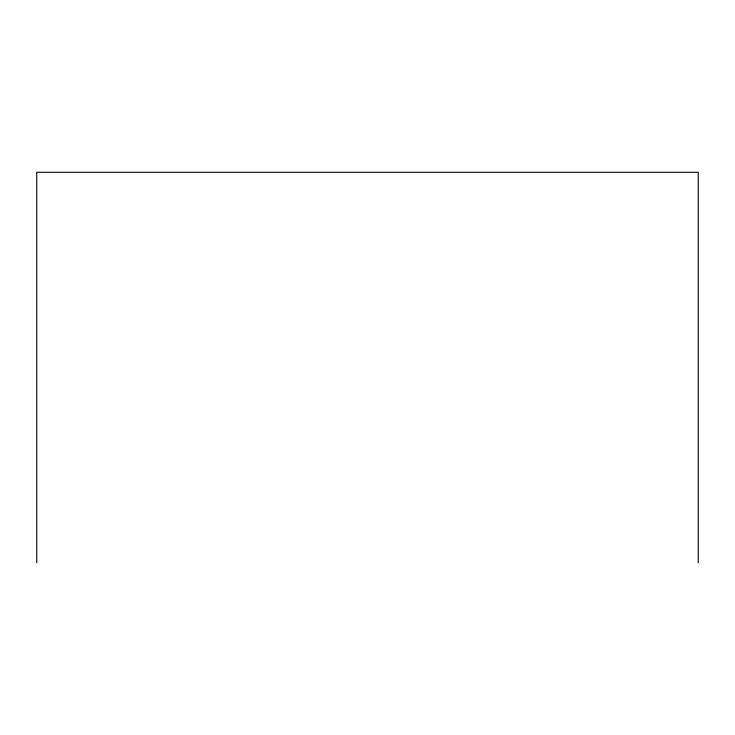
<?xml version="1.0" encoding="UTF-8"?>
<svg xmlns="http://www.w3.org/2000/svg" width="735" height="735" viewBox="0 0 735 735"><rect width="100%" height="100%" fill="white"/><g stroke="black" fill="none" stroke-linecap="round" stroke-linejoin="round"><path stroke-width="1.1" d="M698.25 562.707L698.25 172.293L36.75 172.293L36.75 562.707"/></g></svg>
